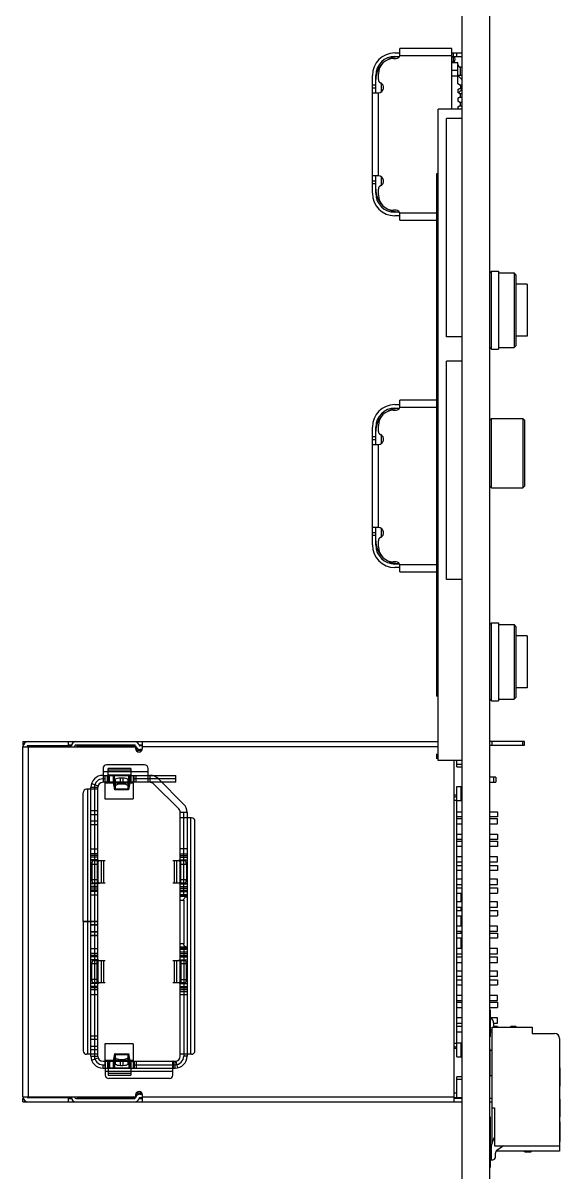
# Model space of a CAD drawing. Header units: millimetres. Extents: x 0 to 841, y 0 to 594.
# Drawn here: x 437.6 to 468.6, y 418.5 to 484.9 of the extents above; entities that cross this region are included whole.
import ezdxf

# ---------------------------------------------------------------- set-up
doc = ezdxf.new("R2010")
doc.units = ezdxf.units.MM
doc.header["$LTSCALE"] = 46.255
for name, color, linetype in [('5_4', 7, 'CONTINUOUS'), ('ASSEM_MEM', 7, 'CONTINUOUS'), ('FEATURE', 7, 'CONTINUOUS')]:
    doc.layers.add(name, color=color, linetype=linetype)

msp = doc.modelspace()

# ---------------------------------------------------------------- linework, layer by layer
at = {"layer": '5_4', "color": 7, "linetype": 'CONTINUOUS'}
msp.add_line((444.001, 424.925), (443.807, 424.925), dxfattribs=at)
at = {"layer": 'ASSEM_MEM', "color": 7, "linetype": 'CONTINUOUS'}
for p, q in [((462.983, 351.925), (462.983, 521.925)), ((464.583, 351.925), (464.583, 521.925)), ((459.103, 483.125), (459.383, 483.125)), ((459.103, 482.925), (459.365, 482.925)), ((459.347, 482.895), (459.303, 482.895)), ((459.38, 482.975), (462.383, 482.975)), ((459.383, 483.005), (459.383, 483.375)), ((462.383, 483.375), (459.383, 483.375)), ((460.883, 483.375), (460.883, 483.383)), ((461.683, 483.383), (460.883, 483.383)), ((461.683, 483.383), (461.683, 483.375)), ((462.383, 479.875), (462.383, 483.375)), ((462.383, 483.125), (462.983, 483.125)), ((462.383, 482.925), (462.983, 482.925)), ((462.383, 482.895), (462.483, 482.895)), ((462.483, 482.925), (462.483, 483.125)), ((462.483, 482.575), (462.483, 482.895)), ((462.683, 482.925), (462.683, 483.125)), ((458.204, 482.29), (458.11, 482.29)), ((459.033, 482.805), (459.183, 482.805)), ((462.483, 482.595), (462.383, 482.595)), ((462.383, 482.575), (462.743, 482.575)), ((462.548, 482.575), (462.553, 482.588)), ((462.743, 481.34), (462.743, 482.575)), ((462.893, 481.85), (462.893, 482.3)), ((462.983, 482.3), (462.893, 482.3)), ((457.803, 475.025), (457.803, 481.825)), ((458.003, 480.825), (458.003, 481.825)), ((458.153, 481.583), (458.153, 481.925)), ((462.383, 482.125), (462.743, 482.125)), ((462.783, 481.775), (462.383, 481.775)), ((462.743, 481.85), (462.983, 481.85)), ((462.983, 481.575), (462.783, 481.775)), ((458.003, 481.262), (457.803, 481.262)), ((458.003, 481.098), (457.803, 481.098)), ((458.303, 481.382), (458.303, 480.865)), ((462.843, 481.275), (462.743, 481.34)), ((462.743, 481.01), (462.843, 481.075)), ((462.743, 481.01), (462.743, 480.84)), ((462.783, 480.825), (462.983, 481.025)), ((462.843, 481.275), (462.983, 481.275)), ((462.843, 481.075), (462.983, 481.075)), ((462.883, 481.275), (462.883, 481.075)), ((457.803, 480.825), (458.153, 480.825)), ((458.153, 476.025), (458.153, 480.825)), ((462.843, 480.775), (462.743, 480.84)), ((462.743, 480.51), (462.843, 480.575)), ((462.743, 480.51), (462.743, 480.34)), ((462.843, 480.275), (462.743, 480.34)), ((462.783, 480.825), (462.766, 480.825)), ((462.843, 480.775), (462.983, 480.775)), ((462.843, 480.575), (462.983, 480.575)), ((462.843, 480.275), (462.983, 480.275)), ((462.883, 480.575), (462.883, 480.775)), ((462.883, 480.075), (462.883, 480.275)), ((461.603, 442.275), (461.603, 479.875)), ((462.983, 479.875), (461.603, 479.875)), ((462.743, 480.01), (462.843, 480.075)), ((462.743, 480.01), (462.743, 479.875)), ((462.843, 480.075), (462.983, 480.075)), ((462.083, 466.735), (462.083, 479.335)), ((462.983, 479.335), (462.083, 479.335)), ((458.153, 476.025), (457.803, 476.025)), ((457.803, 475.752), (458.003, 475.752)), ((457.803, 475.588), (458.003, 475.588)), ((458.003, 475.025), (458.003, 476.025)), ((458.303, 475.985), (458.303, 475.467)), ((461.503, 476.15), (461.503, 446)), ((461.603, 476.15), (461.503, 476.15)), ((458.153, 474.925), (458.153, 475.267)), ((459.183, 474.045), (459.033, 474.045)), ((459.365, 473.925), (459.103, 473.925)), ((459.383, 473.725), (459.103, 473.725)), ((459.303, 473.955), (459.347, 473.955)), ((461.503, 473.875), (459.38, 473.875)), ((459.383, 473.475), (459.383, 473.845)), ((459.383, 473.475), (461.503, 473.475)), ((460.883, 473.467), (460.883, 473.475)), ((460.883, 473.467), (461.503, 473.467)), ((464.583, 470.425), (464.683, 470.525)), ((464.683, 466.025), (464.683, 470.525)), ((464.683, 470.525), (465.083, 470.525)), ((465.083, 470.525), (465.083, 466.025)), ((465.083, 470.425), (465.983, 470.425)), ((465.983, 470.425), (465.983, 466.125)), ((466.083, 470.325), (465.983, 470.425)), ((466.083, 470.325), (466.083, 466.225)), ((466.733, 469.775), (466.083, 469.775)), ((466.733, 469.775), (466.733, 466.775)), ((462.983, 466.735), (462.083, 466.735)), ((466.733, 466.775), (466.083, 466.775)), ((464.583, 466.125), (464.683, 466.025)), ((464.683, 466.025), (465.083, 466.025)), ((465.083, 466.125), (465.983, 466.125)), ((466.083, 466.225), (465.983, 466.125)), ((462.083, 452.735), (462.083, 465.335)), ((462.983, 465.335), (462.083, 465.335)), ((459.383, 462.705), (459.383, 463.075)), ((461.503, 463.075), (459.383, 463.075)), ((460.883, 463.075), (460.883, 463.083)), ((461.503, 463.083), (460.883, 463.083)), ((459.033, 462.505), (459.183, 462.505)), ((459.103, 462.825), (459.383, 462.825)), ((459.103, 462.625), (459.365, 462.625)), ((459.347, 462.595), (459.303, 462.595)), ((459.38, 462.675), (461.503, 462.675)), ((458.204, 461.99), (458.11, 461.99)), ((458.153, 461.283), (458.153, 461.625)), ((464.583, 461.925), (464.683, 462.025)), ((464.683, 458.025), (464.683, 462.025)), ((464.683, 462.025), (466.483, 462.025)), ((466.483, 462.025), (466.483, 458.025)), ((466.583, 461.925), (466.483, 462.025)), ((466.583, 461.925), (466.583, 458.125)), ((457.803, 454.725), (457.803, 461.525)), ((458.003, 460.962), (457.803, 460.962)), ((458.003, 460.525), (458.003, 461.525)), ((458.303, 461.082), (458.303, 460.565)), ((458.003, 460.798), (457.803, 460.798)), ((457.803, 460.525), (458.153, 460.525)), ((458.153, 455.725), (458.153, 460.525)), ((464.583, 458.125), (464.683, 458.025)), ((464.683, 458.025), (466.483, 458.025)), ((466.583, 458.125), (466.483, 458.025)), ((458.153, 455.725), (457.803, 455.725)), ((458.003, 454.725), (458.003, 455.725)), ((458.303, 455.685), (458.303, 455.167)), ((457.803, 455.452), (458.003, 455.452)), ((457.803, 455.288), (458.003, 455.288)), ((458.153, 454.625), (458.153, 454.967)), ((459.183, 453.745), (459.033, 453.745)), ((459.365, 453.625), (459.103, 453.625)), ((459.383, 453.425), (459.103, 453.425)), ((459.303, 453.655), (459.347, 453.655)), ((461.503, 453.575), (459.38, 453.575)), ((459.383, 453.175), (459.383, 453.545)), ((459.383, 453.175), (461.503, 453.175)), ((460.883, 453.167), (460.883, 453.175)), ((460.883, 453.167), (461.503, 453.167)), ((462.983, 452.735), (462.083, 452.735)), ((464.583, 450.125), (464.683, 450.225)), ((464.683, 450.225), (465.083, 450.225)), ((464.683, 445.725), (464.683, 450.225)), ((465.083, 450.225), (465.083, 445.725)), ((465.083, 450.125), (465.983, 450.125)), ((465.983, 450.125), (465.983, 445.825)), ((466.083, 450.025), (465.983, 450.125)), ((466.083, 450.025), (466.083, 445.925)), ((466.733, 449.475), (466.083, 449.475)), ((466.733, 449.475), (466.733, 446.475)), ((466.733, 446.475), (466.083, 446.475)), ((461.603, 446), (461.503, 446)), ((464.583, 445.825), (464.683, 445.725)), ((464.683, 445.725), (465.083, 445.725)), ((465.083, 445.825), (465.983, 445.825)), ((466.083, 445.925), (465.983, 445.825)), ((437.633, 443.375), (437.633, 443.175)), ((437.633, 443.375), (461.603, 443.375)), ((437.651, 443.175), (437.633, 443.175)), ((437.633, 422.875), (437.633, 443.075)), ((437.633, 443.075), (444.133, 443.075)), ((437.883, 443.125), (437.883, 443.075)), ((440.433, 443.125), (437.883, 443.125)), ((437.933, 443.075), (437.933, 422.875)), ((440.233, 443.375), (440.233, 443.125)), ((440.441, 443.175), (440.233, 443.175)), ((444.087, 443.175), (440.683, 443.175)), ((440.733, 443.075), (440.783, 443.125)), ((440.783, 443.125), (444.136, 443.125)), ((443.983, 443.125), (444.033, 443.075)), ((444.133, 443.075), (444.133, 442.975)), ((444.533, 443.167), (444.333, 443.167)), ((444.533, 443.125), (444.383, 443.125)), ((444.533, 442.975), (444.533, 443.375)), ((461.603, 443.075), (444.533, 443.075)), ((466.583, 443.375), (464.583, 443.375)), ((464.583, 443.175), (466.583, 443.175)), ((464.701, 443.375), (464.701, 443.175)), ((466.484, 443.175), (466.484, 443.375)), ((466.583, 443.175), (466.583, 443.375)), ((444.133, 442.975), (444.233, 442.875)), ((444.233, 442.875), (444.502, 442.875)), ((444.523, 442.925), (444.383, 442.925)), ((461.503, 442.665), (461.503, 442.375)), ((462.983, 442.275), (461.603, 442.275)), ((462.533, 422.575), (462.533, 442.275)), ((462.683, 441.925), (462.683, 442.275)), ((462.683, 442.075), (462.983, 442.075)), ((462.683, 441.925), (462.983, 441.925)), ((464.928, 441.325), (464.583, 441.325)), ((464.815, 441.025), (464.815, 441.325)), ((464.928, 441.325), (464.928, 441.025)), ((462.683, 440.775), (462.983, 440.775)), ((462.683, 425.175), (462.683, 440.775)), ((462.933, 439.98), (462.933, 440.775)), ((464.583, 441.025), (464.928, 441.025)), ((462.683, 440.275), (462.533, 440.275)), ((462.683, 440.225), (462.533, 440.15)), ((462.683, 439.975), (462.533, 439.975)), ((462.683, 439.98), (462.933, 439.98)), ((462.683, 439.325), (462.983, 439.325)), ((464.583, 439.325), (465.033, 439.325)), ((465.033, 439.325), (465.033, 439.025)), ((462.983, 439.025), (462.683, 439.025)), ((462.983, 438.925), (462.683, 438.925)), ((462.683, 438.625), (462.983, 438.625)), ((465.033, 439.025), (464.583, 439.025)), ((465.033, 438.925), (464.583, 438.925)), ((464.583, 438.625), (465.033, 438.625)), ((465.033, 438.625), (465.033, 438.925)), ((462.683, 438.025), (462.983, 438.025)), ((464.583, 438.025), (465.033, 438.025)), ((465.033, 438.025), (465.033, 437.725)), ((462.983, 437.725), (462.683, 437.725)), ((462.683, 437.625), (462.983, 437.625)), ((462.983, 437.325), (462.683, 437.325)), ((465.033, 437.725), (464.583, 437.725)), ((464.583, 437.625), (465.033, 437.625)), ((465.033, 437.325), (464.583, 437.325)), ((465.033, 437.625), (465.033, 437.325)), ((462.983, 436.725), (462.683, 436.725)), ((462.683, 436.425), (462.983, 436.425)), ((465.034, 436.725), (464.583, 436.725)), ((464.583, 436.425), (465.034, 436.425)), ((465.033, 436.425), (465.033, 436.725)), ((462.683, 436.225), (462.983, 436.225)), ((462.983, 435.925), (462.683, 435.925)), ((464.583, 436.225), (465.033, 436.225)), ((465.033, 435.925), (464.583, 435.925)), ((465.033, 436.225), (465.033, 435.925)), ((462.983, 435.425), (462.683, 435.425)), ((462.683, 435.125), (462.983, 435.125)), ((465.034, 435.425), (464.583, 435.425)), ((464.583, 435.125), (465.034, 435.125)), ((465.033, 435.125), (465.033, 435.425)), ((462.683, 434.925), (462.983, 434.925)), ((462.683, 434.625), (462.983, 434.625)), ((462.933, 434.125), (462.933, 434.625)), ((464.583, 434.925), (465.033, 434.925)), ((464.583, 434.625), (465.033, 434.625)), ((465.033, 434.925), (465.033, 434.625)), ((462.983, 434.125), (462.683, 434.125)), ((462.683, 433.825), (462.983, 433.825)), ((462.933, 433.625), (462.933, 433.825)), ((465.034, 434.125), (464.583, 434.125)), ((464.583, 433.825), (465.034, 433.825)), ((465.033, 433.825), (465.033, 434.125)), ((462.683, 433.625), (462.983, 433.625)), ((462.683, 433.325), (462.983, 433.325)), ((462.933, 432.725), (462.933, 433.325)), ((464.583, 433.625), (465.033, 433.625)), ((464.583, 433.325), (465.033, 433.325)), ((465.033, 433.625), (465.033, 433.325)), ((462.983, 432.725), (462.683, 432.725)), ((465.033, 432.725), (464.583, 432.725)), ((465.033, 432.425), (465.033, 432.725)), ((462.683, 432.425), (462.983, 432.425)), ((462.683, 432.325), (462.983, 432.325)), ((462.983, 432.025), (462.683, 432.025)), ((462.933, 432.325), (462.933, 432.425)), ((462.933, 431.425), (462.933, 432.025)), ((464.583, 432.425), (465.033, 432.425)), ((464.583, 432.325), (465.033, 432.325)), ((465.033, 432.025), (464.583, 432.025)), ((465.033, 432.325), (465.033, 432.025)), ((462.983, 431.425), (462.683, 431.425)), ((462.683, 431.125), (462.983, 431.125)), ((465.033, 431.425), (464.583, 431.425)), ((464.583, 431.125), (465.033, 431.125)), ((465.033, 431.125), (465.033, 431.425)), ((462.983, 430.925), (462.683, 430.925)), ((462.683, 430.625), (462.983, 430.625)), ((465.033, 430.925), (464.583, 430.925)), ((464.583, 430.625), (465.033, 430.625)), ((465.033, 430.625), (465.033, 430.925)), ((462.983, 430.125), (462.683, 430.125)), ((462.983, 429.825), (462.683, 429.825)), ((465.033, 430.125), (464.583, 430.125)), ((465.033, 429.825), (464.583, 429.825)), ((465.033, 429.825), (465.033, 430.125)), ((462.683, 429.625), (462.983, 429.625)), ((462.683, 429.325), (462.983, 429.325)), ((464.583, 429.625), (465.033, 429.625)), ((464.583, 429.325), (465.033, 429.325)), ((465.033, 429.625), (465.033, 429.325)), ((462.983, 428.725), (462.683, 428.725)), ((465.033, 428.725), (464.583, 428.725)), ((465.033, 428.425), (465.033, 428.725)), ((462.683, 428.425), (462.983, 428.425)), ((462.683, 428.325), (462.983, 428.325)), ((462.683, 428.025), (462.983, 428.025)), ((464.583, 428.425), (465.033, 428.425)), ((464.583, 428.325), (465.033, 428.325)), ((464.583, 428.025), (465.033, 428.025)), ((464.613, 427.885), (464.613, 426.335)), ((465.033, 428.325), (465.033, 428.025)), ((462.983, 427.425), (462.683, 427.425)), ((465.033, 427.425), (464.583, 427.425)), ((464.773, 427.245), (464.788, 427.024)), ((465.033, 427.125), (465.033, 427.425)), ((462.683, 427.125), (462.983, 427.125)), ((462.983, 426.925), (462.683, 426.925)), ((462.683, 426.625), (462.983, 426.625)), ((464.583, 426.625), (464.713, 426.625)), ((464.713, 426.885), (467.033, 426.885)), ((464.713, 420.189), (464.713, 426.885)), ((464.781, 427.125), (465.033, 427.125)), ((465.033, 426.925), (464.836, 426.925)), ((465.033, 426.925), (465.033, 426.885)), ((466.096, 426.935), (465.799, 426.935)), ((467.033, 426.885), (467.033, 426.535)), ((467.033, 426.535), (468.313, 426.535)), ((462.533, 425.975), (462.683, 425.975)), ((462.933, 425.97), (462.683, 425.97)), ((462.933, 425.175), (462.933, 425.97)), ((468.613, 426.235), (468.613, 419.735)), ((462.533, 425.8), (462.683, 425.725)), ((462.533, 425.675), (462.683, 425.675)), ((462.683, 425.175), (462.983, 425.175)), ((464.583, 425.56), (464.713, 425.56)), ((464.613, 424.035), (464.613, 425.635)), ((468.638, 424.535), (468.613, 424.535)), ((468.638, 423.477), (468.638, 424.535)), ((462.983, 424.025), (462.683, 424.025)), ((462.683, 422.825), (462.683, 424.025)), ((462.983, 423.875), (462.683, 423.875)), ((464.583, 424.11), (464.713, 424.11)), ((468.638, 423.477), (468.613, 423.477)), ((437.633, 422.875), (444.133, 422.875)), ((437.633, 422.775), (437.651, 422.775)), ((437.633, 422.575), (437.633, 422.775)), ((437.633, 422.575), (462.983, 422.575)), ((437.883, 422.875), (437.883, 422.825)), ((437.883, 422.825), (440.433, 422.825)), ((440.233, 422.825), (440.233, 422.575)), ((440.233, 422.775), (440.441, 422.775)), ((440.683, 422.775), (444.087, 422.775)), ((440.783, 422.825), (440.733, 422.875)), ((440.783, 422.825), (444.136, 422.825)), ((444.033, 422.875), (443.983, 422.825)), ((444.233, 423.075), (444.133, 422.975)), ((444.133, 422.975), (444.133, 422.875)), ((444.502, 423.075), (444.233, 423.075)), ((444.333, 422.783), (444.533, 422.783)), ((444.383, 423.025), (444.523, 423.025)), ((444.383, 422.825), (444.533, 422.825)), ((444.533, 422.575), (444.533, 422.975)), ((444.533, 422.875), (462.533, 422.875)), ((462.683, 423.075), (462.533, 423.075)), ((462.533, 422.825), (462.983, 422.825)), ((462.983, 422.775), (462.533, 422.775)), ((464.713, 422.775), (464.583, 422.775)), ((464.583, 422.575), (464.713, 422.575)), ((464.701, 422.775), (464.701, 422.575)), ((468.638, 422.735), (468.613, 422.735)), ((468.638, 422.618), (468.613, 422.618)), ((468.638, 421.722), (468.638, 422.735)), ((464.713, 422.235), (464.863, 422.235)), ((464.863, 422.235), (464.863, 420.035)), ((468.638, 422.424), (468.613, 422.424)), ((468.613, 422.002), (468.638, 422.002)), ((464.613, 421.71), (464.613, 418.785)), ((468.638, 421.722), (468.613, 421.722)), ((468.638, 421.43), (468.613, 421.43)), ((468.638, 421.225), (468.613, 421.225)), ((468.638, 421.167), (468.613, 421.167)), ((468.638, 420.285), (468.638, 421.43)), ((464.718, 420.205), (464.863, 420.549)), ((468.638, 420.962), (468.613, 420.962)), ((468.638, 420.937), (468.613, 420.937)), ((468.638, 420.825), (468.613, 420.825)), ((468.638, 420.8), (468.613, 420.8)), ((468.638, 420.62), (468.613, 420.62)), ((464.653, 419.833), (464.653, 419.235)), ((464.863, 420.035), (468.613, 420.035)), ((465.372, 420.035), (464.99, 419.776)), ((468.638, 420.285), (468.613, 420.285)), ((464.653, 419.235), (464.753, 419.235)), ((464.903, 419.385), (464.903, 419.611)), ((468.613, 419.735), (464.947, 419.735)), ((466.958, 419.685), (466.619, 419.685)), ((466.958, 419.735), (466.958, 419.685))]:
    msp.add_line(p, q, dxfattribs=at)
for centre, radius, start, end in [((459.103, 481.825), 1.3, 90, 180), ((459.103, 481.825), 1.1, 90, 180), ((459.303, 481.595), 1.3, 90, 117.89896), ((459.183, 483.005), 0.2, 270, 360), ((462.177, 482.725), 0.4, 340, 30.26451), ((459.303, 481.595), 1.3, 140.74334, 180), ((459.033, 481.925), 0.88, 90, 180), ((462.893, 482.45), 0.15, 180, 270), ((458.353, 481.583), 0.2, 180, 246.42182), ((458.153, 481.125), 0.3, 270, 66.42182), ((458.153, 475.725), 0.3, 293.57818, 90), ((459.103, 475.025), 1.3, 180, 270), ((459.303, 475.255), 1.3, 180, 219.25697), ((459.103, 475.025), 1.1, 180, 270), ((458.353, 475.267), 0.2, 113.57818, 180), ((459.033, 474.925), 0.88, 180, 270), ((459.303, 475.255), 1.3, 242.10126, 270), ((459.183, 473.845), 0.2, 0, 90), ((459.103, 461.525), 1.3, 90, 180), ((459.103, 461.525), 1.1, 90, 180), ((459.033, 461.625), 0.88, 90, 180), ((459.303, 461.295), 1.3, 90, 117.89896), ((459.183, 462.705), 0.2, 270, 360), ((459.303, 461.295), 1.3, 140.74334, 180), ((458.353, 461.283), 0.2, 180, 246.42182), ((458.153, 460.825), 0.3, 270, 66.42182), ((458.153, 455.425), 0.3, 293.57818, 90), ((458.353, 454.967), 0.2, 113.57818, 180), ((459.103, 454.725), 1.3, 180, 270), ((459.303, 454.955), 1.3, 180, 219.25697), ((459.103, 454.725), 1.1, 180, 270), ((459.033, 454.625), 0.88, 180, 270), ((459.303, 454.955), 1.3, 242.10126, 270), ((459.183, 453.545), 0.2, 0, 90), ((437.933, 443.075), 0.3, 90, 180), ((440.683, 443.125), 0.25, 90, 180), ((440.433, 443.125), 0.2, 345.07828, 360), ((440.683, 443.125), 0.05, 90, 180), ((444.087, 443.125), 0.25, 9.59407, 90), ((444.087, 443.125), 0.05, 9.59407, 89.99849), ((444.383, 443.175), 0.25, 189.59407, 270), ((444.383, 443.175), 0.05, 189.59407, 270), ((444.333, 442.975), 0.2, 180, 360), ((464.623, 427.235), 0.15, 4, 90), ((464.775, 426.905), 0.2, 193.3039, 251.74848), ((464.938, 427.035), 0.15, 184.00022, 270.00001), ((465.688, 427.035), 0.15, 270, 318.18969), ((466.238, 426.985), 0.15, 199.47122, 221.81031), ((468.313, 426.235), 0.3, 360, 90), ((444.333, 422.975), 0.2, 0, 180), ((437.933, 422.875), 0.3, 180, 270), ((440.683, 422.825), 0.25, 180, 270), ((440.433, 422.825), 0.2, 0, 14.92172), ((440.683, 422.825), 0.05, 180, 270), ((444.087, 422.825), 0.05, 270.00495, 350.40593), ((444.087, 422.825), 0.25, 270.00018, 350.40593), ((444.383, 422.775), 0.25, 90, 170.40593), ((444.383, 422.775), 0.05, 90, 170.40593), ((464.775, 419.785), 0.2, 125.64935, 165.48689), ((465.612, 419.857), 0.96, 158.70781, 181.42875), ((464.623, 419.485), 0.15, 270, 281.88063), ((464.753, 419.385), 0.15, 270, 0), ((465.103, 419.611), 0.2, 124.16217, 180), ((466.508, 419.585), 0.15, 41.81031, 90)]:
    msp.add_arc(centre, radius, start, end, dxfattribs=at)
at = {"layer": 'FEATURE', "color": 7, "linetype": 'CONTINUOUS'}
for p, q in [((442.253, 441.825), (442.253, 441.025)), ((444.653, 442.025), (442.453, 442.025)), ((442.553, 441.025), (442.553, 441.823)), ((443.853, 441.823), (442.553, 441.823)), ((443.853, 441.725), (442.553, 441.725)), ((443.853, 441.823), (443.853, 441.025)), ((444.853, 441.025), (444.853, 441.825)), ((444.853, 441.625), (442.253, 441.625)), ((442.253, 441.425), (446.464, 441.425)), ((442.353, 441.225), (442.253, 441.225)), ((442.353, 441.425), (442.353, 440.075)), ((442.508, 441.025), (442.508, 441.425)), ((443.853, 441.434), (442.553, 441.434)), ((443.853, 441.431), (442.553, 441.431)), ((442.622, 441.025), (442.622, 441.425)), ((442.858, 441.425), (442.858, 441.025)), ((442.86, 441.025), (442.859, 441.425)), ((442.86, 441.419), (442.86, 441.413)), ((442.86, 441.023), (442.86, 441.419)), ((442.86, 441.419), (443.805, 441.419)), ((442.86, 441.413), (442.861, 441.017)), ((442.86, 441.413), (442.941, 440.986)), ((442.922, 441.025), (442.922, 441.425)), ((442.949, 440.999), (442.96, 441.168)), ((442.96, 441.168), (442.96, 440.797)), ((443.26, 440.915), (443.26, 441.286)), ((443.26, 441.286), (443.403, 441.286)), ((443.403, 441.286), (443.403, 440.915)), ((443.703, 441.168), (443.714, 440.999)), ((443.703, 440.797), (443.703, 441.168)), ((443.722, 440.987), (443.805, 441.413)), ((443.743, 441.025), (443.743, 441.425)), ((443.805, 441.419), (443.805, 441.023)), ((443.805, 441.413), (443.805, 441.419)), ((443.805, 441.413), (443.805, 441.017)), ((443.806, 441.025), (443.806, 441.425)), ((443.807, 441.025), (443.807, 441.425)), ((444.003, 441.425), (444.003, 440.075)), ((446.464, 441.225), (444.003, 441.225)), ((444.043, 441.025), (444.043, 441.425)), ((444.158, 441.025), (444.158, 441.425)), ((444.964, 441.425), (444.964, 441.025)), ((445.459, 441.22), (446.908, 439.771)), ((446.464, 441.025), (446.464, 441.425)), ((441.103, 432.985), (441.103, 440.425)), ((441.953, 440.625), (441.303, 440.625)), ((441.353, 440.625), (441.353, 432.985)), ((441.553, 425.225), (441.553, 440.725)), ((441.953, 440.725), (441.553, 440.725)), ((441.593, 440.958), (441.97, 440.825)), ((441.753, 440.725), (441.753, 432.985)), ((441.953, 425.225), (441.953, 440.725)), ((446.464, 441.025), (442.253, 441.025)), ((444.003, 440.975), (442.353, 440.975)), ((442.553, 441.042), (443.853, 441.042)), ((442.861, 441.017), (442.86, 441.023)), ((443.805, 441.023), (442.86, 441.023)), ((442.941, 440.59), (442.861, 441.017)), ((442.941, 440.986), (443.722, 440.987)), ((442.941, 440.59), (442.941, 440.986)), ((443.722, 440.59), (442.941, 440.59)), ((442.949, 440.628), (442.949, 440.999)), ((443.714, 440.999), (442.949, 440.999)), ((442.96, 440.797), (442.949, 440.628)), ((443.714, 440.628), (442.949, 440.628)), ((443.403, 440.915), (443.26, 440.915)), ((443.714, 440.628), (443.703, 440.797)), ((443.714, 440.999), (443.714, 440.628)), ((443.805, 441.017), (443.722, 440.59)), ((443.722, 440.987), (443.722, 440.59)), ((443.805, 441.023), (443.805, 441.017)), ((445.176, 440.937), (446.625, 439.488)), ((442.353, 440.075), (444.003, 440.075)), ((441.953, 439.375), (441.553, 439.375)), ((441.553, 439.175), (441.953, 439.175)), ((446.713, 425.225), (446.713, 439.276)), ((447.113, 439.276), (446.713, 439.276)), ((446.913, 434.435), (446.913, 439.276)), ((447.113, 439.276), (447.113, 425.225)), ((441.953, 438.775), (441.553, 438.775)), ((441.953, 438.575), (441.553, 438.575)), ((447.363, 438.975), (446.713, 438.975)), ((447.313, 438.975), (447.313, 425.325)), ((447.563, 425.525), (447.563, 438.775)), ((441.553, 437.191), (441.953, 437.191)), ((447.113, 437.19), (446.713, 437.191)), ((441.953, 436.905), (441.553, 436.905)), ((441.953, 436.792), (441.553, 436.792)), ((441.953, 436.705), (441.553, 436.705)), ((441.953, 436.541), (441.553, 436.541)), ((441.698, 436.505), (442.382, 436.505)), ((441.911, 436.505), (441.911, 435.205)), ((441.958, 436.505), (441.958, 435.205)), ((442.168, 435.205), (442.168, 436.505)), ((442.309, 435.205), (442.309, 436.505)), ((446.283, 436.505), (446.968, 436.505)), ((446.356, 436.505), (446.356, 435.205)), ((446.498, 436.505), (446.498, 435.205)), ((446.707, 435.205), (446.707, 436.505)), ((446.713, 436.905), (447.113, 436.905)), ((446.713, 436.791), (447.113, 436.791)), ((446.713, 436.705), (447.113, 436.705)), ((446.713, 436.541), (447.113, 436.541)), ((446.754, 435.205), (446.754, 436.505)), ((441.602, 436.305), (441.602, 435.405)), ((441.602, 436.305), (441.953, 436.305)), ((446.713, 436.305), (447.064, 436.305)), ((447.064, 436.305), (447.064, 435.405)), ((441.953, 435.169), (441.553, 435.169)), ((441.602, 435.405), (441.953, 435.405)), ((442.382, 435.205), (441.698, 435.205)), ((446.968, 435.205), (446.283, 435.205)), ((446.713, 435.405), (447.064, 435.405)), ((446.713, 435.169), (447.113, 435.169)), ((441.953, 435.005), (441.553, 435.005)), ((441.953, 434.918), (441.553, 434.918)), ((441.953, 434.805), (441.553, 434.805)), ((441.953, 434.719), (441.553, 434.718)), ((441.953, 434.519), (441.553, 434.519)), ((446.713, 435.005), (447.113, 435.005)), ((446.713, 434.918), (447.113, 434.918)), ((446.713, 434.805), (447.113, 434.805)), ((446.713, 434.719), (447.113, 434.719)), ((447.113, 434.534), (446.713, 434.534)), ((446.713, 434.532), (447.113, 434.532)), ((447.113, 434.519), (446.713, 434.519)), ((446.713, 434.472), (447.113, 434.472)), ((447.113, 434.435), (446.713, 434.435)), ((447.113, 434.425), (446.713, 434.425)), ((446.713, 434.225), (446.914, 434.225)), ((446.914, 434.225), (446.914, 431.704)), ((441.953, 432.985), (441.103, 432.985)), ((441.103, 432.965), (441.103, 425.525)), ((441.953, 432.965), (441.103, 432.965)), ((441.353, 432.965), (441.353, 425.325)), ((441.953, 432.792), (441.553, 432.792)), ((441.953, 432.786), (441.553, 432.786)), ((441.753, 432.965), (441.753, 425.225)), ((441.953, 432.39), (441.553, 432.39)), ((441.953, 432.384), (441.553, 432.384)), ((441.953, 432.185), (441.553, 432.185)), ((441.953, 432.165), (441.553, 432.165)), ((441.553, 431.431), (441.953, 431.431)), ((441.953, 431.145), (441.553, 431.145)), ((446.913, 431.704), (446.713, 431.703)), ((447.113, 431.505), (446.713, 431.505)), ((446.713, 431.499), (447.113, 431.499)), ((447.113, 431.459), (446.713, 431.459)), ((446.713, 431.431), (447.113, 431.431)), ((447.113, 431.399), (446.713, 431.399)), ((446.713, 431.397), (447.113, 431.397)), ((446.713, 431.231), (447.113, 431.231)), ((446.713, 431.145), (447.113, 431.145)), ((446.913, 431.499), (446.913, 425.225)), ((441.953, 431.032), (441.553, 431.032)), ((441.953, 430.945), (441.553, 430.945)), ((441.953, 430.781), (441.553, 430.781)), ((441.602, 429.645), (441.602, 430.545)), ((441.953, 430.545), (441.602, 430.545)), ((441.698, 430.745), (442.382, 430.745)), ((441.911, 429.445), (441.911, 430.745)), ((441.958, 430.745), (441.958, 429.445)), ((442.168, 429.445), (442.168, 430.745)), ((442.309, 429.445), (442.309, 430.745)), ((446.283, 430.745), (446.968, 430.745)), ((446.356, 430.745), (446.356, 429.445)), ((446.498, 430.745), (446.498, 429.445)), ((446.707, 429.445), (446.707, 430.745)), ((446.713, 431.031), (447.113, 431.031)), ((446.713, 430.945), (447.113, 430.945)), ((446.713, 430.781), (447.113, 430.781)), ((447.064, 430.545), (446.713, 430.545)), ((446.754, 430.745), (446.754, 429.445)), ((447.064, 429.645), (447.064, 430.545)), ((441.953, 429.409), (441.553, 429.409)), ((441.953, 429.245), (441.553, 429.245)), ((441.953, 429.158), (441.553, 429.158)), ((441.953, 429.645), (441.602, 429.645)), ((442.382, 429.445), (441.698, 429.445)), ((446.968, 429.445), (446.283, 429.445)), ((446.713, 429.645), (447.064, 429.645)), ((446.713, 429.409), (447.113, 429.409)), ((446.713, 429.245), (447.113, 429.245)), ((446.713, 429.158), (447.113, 429.158)), ((441.953, 429.045), (441.553, 429.045)), ((441.953, 428.759), (441.553, 428.759)), ((447.113, 429.045), (446.713, 429.045)), ((446.713, 428.959), (447.113, 428.959)), ((447.113, 428.759), (446.713, 428.759)), ((441.953, 426.375), (441.553, 426.375)), ((441.953, 426.175), (441.553, 426.175)), ((444.003, 425.925), (442.353, 425.925)), ((442.353, 425.925), (442.353, 424.525)), ((444.003, 425.925), (444.003, 424.525)), ((441.953, 425.325), (441.303, 425.325)), ((441.953, 425.775), (441.553, 425.775)), ((441.953, 425.575), (441.553, 425.575)), ((441.553, 425.225), (441.953, 425.225)), ((442.861, 424.933), (442.941, 425.359)), ((442.941, 425.359), (443.722, 425.359)), ((442.941, 424.963), (442.941, 425.359)), ((442.949, 425.322), (443.714, 425.322)), ((442.949, 425.322), (442.96, 425.152)), ((442.949, 424.951), (442.949, 425.322)), ((442.96, 425.152), (442.96, 424.782)), ((443.703, 425.152), (443.714, 425.322)), ((443.703, 424.781), (443.703, 425.152)), ((443.714, 425.322), (443.714, 424.951)), ((443.722, 425.359), (443.805, 424.933)), ((443.722, 424.963), (443.722, 425.359)), ((447.363, 425.325), (446.713, 425.325)), ((447.113, 425.225), (446.913, 425.225)), ((441.593, 424.992), (441.97, 425.125)), ((442.253, 424.925), (446.413, 424.925)), ((442.253, 424.725), (442.353, 424.725)), ((442.253, 424.525), (442.253, 424.725)), ((442.253, 424.525), (446.413, 424.525)), ((444.003, 424.975), (442.353, 424.975)), ((442.383, 424.925), (442.383, 424.125)), ((442.508, 424.925), (442.508, 424.525)), ((442.553, 424.925), (442.553, 424.127)), ((443.853, 424.907), (442.553, 424.907)), ((443.853, 424.518), (442.553, 424.518)), ((442.553, 424.516), (443.853, 424.516)), ((442.622, 424.925), (442.622, 424.525)), ((442.858, 424.925), (442.859, 424.525)), ((442.858, 424.925), (442.858, 424.525)), ((442.859, 424.525), (442.859, 424.925)), ((442.941, 424.963), (442.86, 424.536)), ((442.861, 424.933), (442.86, 424.536)), ((442.86, 424.927), (442.861, 424.933)), ((442.86, 424.927), (443.806, 424.926)), ((442.86, 424.531), (442.86, 424.927)), ((442.86, 424.536), (442.86, 424.531)), ((443.805, 424.531), (442.86, 424.531)), ((442.922, 424.925), (442.922, 424.525)), ((443.722, 424.963), (442.941, 424.963)), ((443.714, 424.951), (442.949, 424.951)), ((442.96, 424.782), (442.949, 424.951)), ((443.26, 425.034), (443.403, 425.034)), ((443.26, 424.664), (443.26, 425.034)), ((443.403, 424.664), (443.26, 424.664)), ((443.403, 425.034), (443.403, 424.664)), ((443.714, 424.951), (443.703, 424.781)), ((443.805, 424.537), (443.722, 424.963)), ((443.743, 424.925), (443.743, 424.525)), ((443.805, 424.933), (443.806, 424.927)), ((443.805, 424.537), (443.805, 424.933)), ((443.806, 424.926), (443.805, 424.531)), ((443.805, 424.531), (443.805, 424.537)), ((443.807, 424.925), (443.807, 424.525)), ((443.806, 424.914), (443.807, 424.902)), ((443.807, 424.902), (443.807, 424.889)), ((443.853, 424.925), (443.853, 424.127)), ((444.003, 424.725), (446.413, 424.725)), ((444.043, 424.925), (444.043, 424.525)), ((444.158, 424.925), (444.158, 424.525)), ((446.283, 424.125), (446.283, 424.916)), ((446.309, 424.925), (446.309, 424.525)), ((446.413, 424.525), (446.413, 424.925)), ((446.576, 424.544), (446.483, 424.933)), ((446.283, 424.325), (442.383, 424.325)), ((443.853, 424.225), (442.553, 424.225)), ((442.553, 424.127), (443.853, 424.127)), ((446.083, 423.925), (442.583, 423.925))]:
    msp.add_line(p, q, dxfattribs=at)
for points in [[(442.859, 441.425), (442.86, 441.424), (442.86, 441.422), (442.86, 441.419)], [(442.96, 441.168), (442.977, 441.206), (443.021, 441.238), (443.089, 441.265), (443.171, 441.281), (443.26, 441.286)], [(443.403, 441.286), (443.489, 441.281), (443.569, 441.266), (443.637, 441.241), (443.683, 441.208), (443.703, 441.168)], [(443.805, 441.419), (443.806, 441.422), (443.806, 441.424), (443.806, 441.425)], [(442.86, 441.023), (442.86, 441.024), (442.86, 441.025), (442.859, 441.025)], [(442.949, 440.999), (442.946, 440.989), (442.944, 440.985), (442.941, 440.986)], [(442.949, 440.628), (442.946, 440.598), (442.944, 440.585), (442.941, 440.59)], [(443.26, 440.915), (443.172, 440.91), (443.093, 440.895), (443.025, 440.869), (442.979, 440.837), (442.96, 440.797)], [(443.703, 440.797), (443.686, 440.835), (443.643, 440.867), (443.573, 440.894), (443.491, 440.91), (443.403, 440.915)], [(443.722, 440.987), (443.72, 440.985), (443.717, 440.989), (443.714, 440.999)], [(443.714, 440.628), (443.717, 440.598), (443.719, 440.585), (443.722, 440.59)], [(443.806, 441.025), (443.806, 441.025), (443.805, 441.024), (443.805, 441.023)], [(441.721, 436.505), (441.629, 436.516), (441.572, 436.528), (441.553, 436.541)], [(441.698, 436.505), (441.679, 436.501), (441.661, 436.49), (441.645, 436.471), (441.63, 436.446), (441.618, 436.416), (441.609, 436.382), (441.604, 436.344), (441.602, 436.305)], [(441.953, 436.541), (441.964, 436.528), (441.998, 436.516), (442.054, 436.505)], [(441.953, 436.305), (441.955, 436.344), (441.96, 436.381), (441.969, 436.416), (441.981, 436.446), (441.995, 436.471), (442.012, 436.49), (442.03, 436.501), (442.049, 436.505)], [(446.713, 436.541), (446.701, 436.528), (446.667, 436.516), (446.611, 436.505)], [(446.617, 436.505), (446.635, 436.501), (446.653, 436.49), (446.67, 436.471), (446.685, 436.446), (446.696, 436.416), (446.705, 436.382), (446.711, 436.344), (446.713, 436.305)], [(447.113, 436.541), (447.093, 436.528), (447.036, 436.516), (446.944, 436.505)], [(447.064, 436.305), (447.062, 436.344), (447.056, 436.381), (447.048, 436.416), (447.036, 436.446), (447.021, 436.471), (447.005, 436.49), (446.987, 436.501), (446.968, 436.505)], [(441.553, 435.169), (441.572, 435.181), (441.629, 435.194), (441.721, 435.205)], [(441.602, 435.405), (441.604, 435.366), (441.609, 435.329), (441.618, 435.294), (441.63, 435.263), (441.644, 435.239), (441.661, 435.22), (441.679, 435.209), (441.698, 435.205)], [(442.049, 435.205), (442.03, 435.209), (442.012, 435.22), (441.996, 435.238), (441.981, 435.263), (441.969, 435.294), (441.96, 435.328), (441.955, 435.365), (441.953, 435.405)], [(441.953, 435.169), (441.964, 435.181), (441.998, 435.194), (442.054, 435.205)], [(446.713, 435.169), (446.701, 435.181), (446.667, 435.194), (446.611, 435.205)], [(446.713, 435.405), (446.711, 435.366), (446.705, 435.329), (446.697, 435.294), (446.685, 435.263), (446.67, 435.239), (446.654, 435.22), (446.636, 435.209), (446.617, 435.205)], [(446.944, 435.205), (447.036, 435.194), (447.093, 435.181), (447.113, 435.169)], [(446.968, 435.205), (446.986, 435.209), (447.004, 435.22), (447.021, 435.238), (447.036, 435.263), (447.047, 435.294), (447.056, 435.328), (447.062, 435.365), (447.064, 435.405)], [(446.914, 434.225), (446.917, 434.253), (446.923, 434.281), (446.934, 434.31), (446.95, 434.338), (446.971, 434.364), (446.999, 434.388), (447.032, 434.407), (447.071, 434.42), (447.113, 434.425)], [(447.113, 431.505), (447.07, 431.51), (447.031, 431.523), (446.996, 431.542), (446.969, 431.566), (446.947, 431.593), (446.931, 431.621), (446.92, 431.65), (446.915, 431.678), (446.913, 431.704)], [(441.721, 430.745), (441.629, 430.756), (441.572, 430.768), (441.553, 430.781)], [(441.698, 430.745), (441.679, 430.741), (441.661, 430.73), (441.645, 430.711), (441.63, 430.686), (441.618, 430.656), (441.609, 430.622), (441.604, 430.584), (441.602, 430.545)], [(441.953, 430.781), (441.964, 430.768), (441.998, 430.756), (442.054, 430.745)], [(441.953, 430.545), (441.955, 430.584), (441.96, 430.621), (441.969, 430.656), (441.981, 430.686), (441.995, 430.711), (442.012, 430.73), (442.03, 430.741), (442.049, 430.745)], [(446.713, 430.781), (446.701, 430.768), (446.667, 430.756), (446.611, 430.745)], [(446.617, 430.745), (446.635, 430.741), (446.653, 430.73), (446.67, 430.711), (446.685, 430.686), (446.696, 430.656), (446.705, 430.622), (446.711, 430.584), (446.713, 430.545)], [(447.113, 430.781), (447.093, 430.768), (447.036, 430.756), (446.944, 430.745)], [(447.064, 430.545), (447.062, 430.584), (447.056, 430.621), (447.048, 430.656), (447.036, 430.686), (447.021, 430.711), (447.005, 430.73), (446.987, 430.741), (446.968, 430.745)], [(441.722, 429.445), (441.629, 429.434), (441.572, 429.421), (441.553, 429.409)], [(441.602, 429.645), (441.604, 429.606), (441.609, 429.569), (441.618, 429.534), (441.63, 429.503), (441.644, 429.479), (441.661, 429.46), (441.679, 429.449), (441.698, 429.445)], [(442.049, 429.445), (442.03, 429.449), (442.012, 429.46), (441.996, 429.478), (441.981, 429.503), (441.969, 429.534), (441.96, 429.568), (441.955, 429.605), (441.953, 429.645)], [(441.953, 429.409), (441.964, 429.421), (441.998, 429.434), (442.054, 429.445)], [(446.713, 429.409), (446.701, 429.421), (446.667, 429.434), (446.611, 429.445)], [(446.713, 429.645), (446.711, 429.606), (446.705, 429.569), (446.697, 429.534), (446.685, 429.503), (446.67, 429.479), (446.654, 429.46), (446.636, 429.449), (446.617, 429.445)], [(446.944, 429.445), (447.036, 429.434), (447.093, 429.421), (447.113, 429.409)], [(446.968, 429.445), (446.986, 429.449), (447.004, 429.46), (447.021, 429.478), (447.036, 429.503), (447.047, 429.534), (447.056, 429.568), (447.062, 429.605), (447.064, 429.645)], [(442.941, 425.359), (442.944, 425.365), (442.946, 425.352), (442.949, 425.322)], [(442.96, 425.152), (442.977, 425.115), (443.02, 425.083), (443.089, 425.056), (443.172, 425.04), (443.26, 425.034)], [(443.403, 425.034), (443.491, 425.04), (443.57, 425.055), (443.638, 425.081), (443.683, 425.113), (443.703, 425.152)], [(443.714, 425.322), (443.717, 425.352), (443.719, 425.365), (443.722, 425.359)], [(442.859, 424.925), (442.86, 424.925), (442.86, 424.926), (442.86, 424.927)], [(442.86, 424.531), (442.86, 424.527), (442.859, 424.526), (442.859, 424.525)], [(442.941, 424.963), (442.944, 424.965), (442.946, 424.961), (442.949, 424.951)], [(443.26, 424.664), (443.173, 424.669), (443.094, 424.684), (443.026, 424.709), (442.98, 424.742), (442.96, 424.782)], [(443.703, 424.781), (443.685, 424.744), (443.642, 424.712), (443.573, 424.685), (443.492, 424.669), (443.403, 424.664)], [(443.722, 424.963), (443.719, 424.965), (443.717, 424.961), (443.714, 424.951)], [(443.806, 424.525), (443.806, 424.526), (443.806, 424.527), (443.805, 424.531)], [(443.807, 424.926), (443.806, 424.922), (443.806, 424.918), (443.806, 424.914)], [(446.309, 424.925), (446.295, 424.924), (446.286, 424.921), (446.283, 424.916)], [(446.283, 424.522), (446.284, 424.523), (446.287, 424.524), (446.293, 424.525), (446.3, 424.525), (446.309, 424.525)]]:
    msp.add_lwpolyline(points, dxfattribs=at)
for centre, radius, start, end in [((442.453, 441.825), 0.2, 90.00208, 180.00464), ((444.653, 441.825), 0.2, 0.00142, 90.00327), ((442.253, 440.725), 0.7, 90, 179.99999), ((442.253, 440.725), 0.5, 90.00388, 179.99973), ((444.964, 440.725), 0.7, 45, 90), ((441.303, 440.425), 0.2, 90.00201, 180.00457), ((442.253, 440.725), 0.3, 90, 180), ((444.964, 440.725), 0.3, 45, 90), ((446.413, 439.276), 0.7, 0, 45), ((446.413, 439.276), 0.3, 0, 45), ((447.363, 438.775), 0.2, 0.00154, 90.00456), ((441.303, 425.525), 0.2, 180.00208, 270.00464), ((442.253, 425.225), 0.7, 180, 269.99998), ((442.253, 425.225), 0.5, 180.0037, 270.0021), ((442.253, 425.225), 0.3, 180, 270), ((446.413, 425.225), 0.7, 270, 360), ((446.413, 425.225), 0.5, 270.00388, 359.99972), ((446.413, 425.225), 0.3, 270, 360), ((447.363, 425.525), 0.2, 270.00059, 0.00291), ((442.583, 424.125), 0.2, 180.00142, 270.00327), ((446.083, 424.125), 0.2, 270.00152, 0.00408)]:
    msp.add_arc(centre, radius, start, end, dxfattribs=at)

doc.saveas('drawing.dxf')
